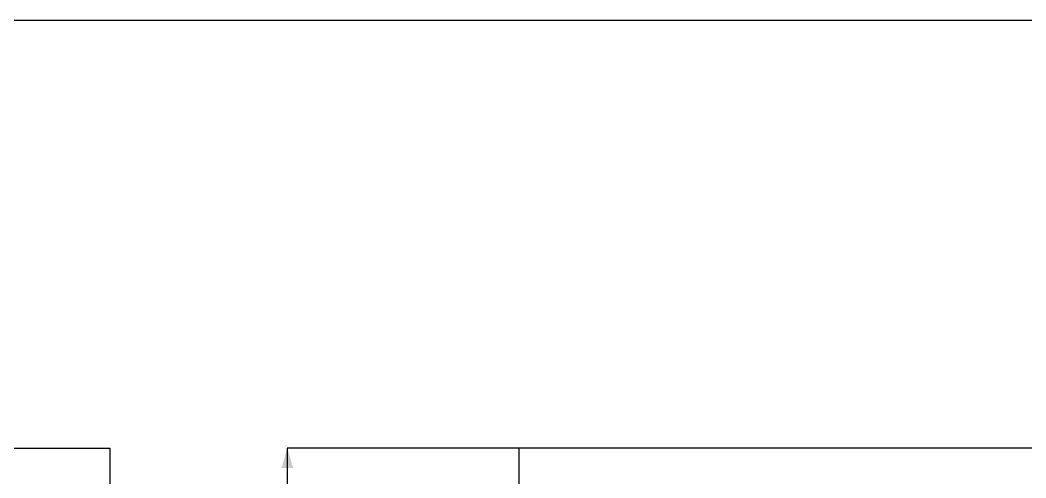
# Model space of a CAD drawing. Extents: x -29512 to 147477, y -5232 to 39709.
# Drawn here: x 140710.8 to 140766.2, y 10852.8 to 10878 of the extents above; entities that cross this region are included whole.
import ezdxf

# ---------------------------------------------------------------- set-up
doc = ezdxf.new("R2010")
doc.units = 0
doc.layers.add('DIMENSION', color=3, linetype='CONTINUOUS')
doc.layers.add('P-707D', color=7, linetype='CONTINUOUS')

msp = doc.modelspace()

# ---------------------------------------------------------------- linework, layer by layer
at = {"layer": 'DIMENSION', "color": 0, "linetype": 'ByBlock', "ltscale": 0.5}
for p, q in [((140725.5559, 10854.4813), (140725.5559, 10819.0318)), ((140801.1622, 10854.4813), (140725.5559, 10854.4813)), ((140738.3201, 10843.9606), (140738.3201, 10854.4813))]:
    msp.add_line(p, q, dxfattribs=at)
at = {"layer": 'DIMENSION', "color": 6, "linetype": 'ByBlock', "ltscale": 0.5}
msp.add_lwpolyline([(140940.703, 10663.7417), (140590.0902, 10663.7417), (140590.0902, 10878.0401), (140940.703, 10878.0401)], close=True, dxfattribs=at)
at = {"layer": 'DIMENSION', "color": 0, "linetype": 'ByBlock', "ltscale": 0.5}
msp.add_solid([(140725.5559, 10854.4813), (140725.8706, 10853.3798), (140725.2411, 10853.3798)], dxfattribs=at)
at = {"layer": 'P-707D', "color": 1, "lineweight": 25}
for p in [(140621.1031, 10854.4813), (140715.7988, 10819.0469)]:
    msp.add_line(p, (140715.7988, 10854.4813), dxfattribs=at)

doc.saveas('drawing.dxf')
